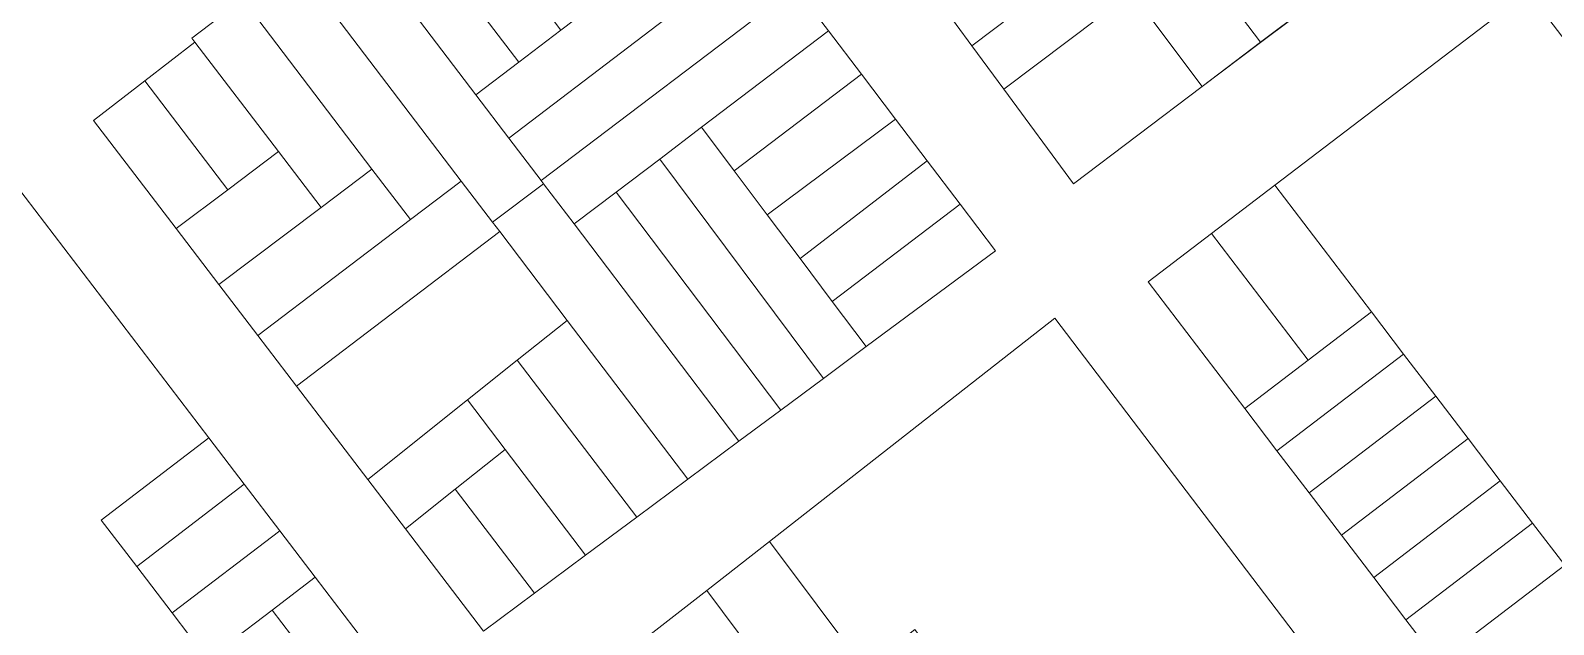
# Model space of a CAD drawing. Header units: metres. Extents: x 3873 to 16340, y -5213 to 3289.
# Drawn here: x 4067.2 to 4354, y 1827.7 to 1939.5 of the extents above; entities that cross this region are included whole.
import ezdxf

# ---------------------------------------------------------------- set-up
doc = ezdxf.new("R2010")
doc.units = ezdxf.units.M
doc.layers.add('CONTEXTO-MANZANAS', color=8, linetype='Continuous', lineweight=0, plot=False)
doc.layers.add('CONTEXTO-PARCELAS', color=9, linetype='Continuous', lineweight=0, plot=False)

msp = doc.modelspace()

# ---------------------------------------------------------------- linework, layer by layer
at = {"layer": 'CONTEXTO-MANZANAS'}
for points in [[(4314.07, 1844.48), (4308, 1852.43), (4301.93, 1860.38), (4295.87, 1868.33), (4277.67, 1892.18), (4289.6, 1901.28), (4301.52, 1910.38), (4349.22, 1946.78), (4357.17, 1952.84)], [(4211.25, 1947.6), (4217.47, 1939.41), (4223.66, 1931.26), (4230.1, 1922.82), (4236.07, 1914.94), (4242.29, 1906.79), (4248.91, 1898.04), (4224.57, 1879.98), (4216.54, 1874.01), (4208.5, 1868.04), (4200.6, 1862.16), (4190.97, 1855.04), (4181.35, 1847.88), (4171.69, 1840.73), (4162.07, 1833.57), (4152.47, 1826.44), (4137.79, 1845.66), (4130.69, 1854.94), (4117.25, 1872.54), (4109.97, 1882.1), (4102.63, 1891.69), (4094.6, 1902.19), (4079.07, 1922.54), (4088.72, 1930.01), (4098.13, 1937.32), (4097.57, 1938.04), (4104.32, 1943.19)], [(4310.28, 1945.82), (4298.85, 1937.25), (4287.85, 1928.94), (4263.6, 1910.63)], [(4263.6, 1910.63), (4250.49, 1928.46), (4244.47, 1936.63), (4238.57, 1944.66)], [(4064.36, 1910.5), (4100.78, 1862.81), (4107.45, 1854.07), (4114.13, 1845.33), (4120.8, 1836.59), (4137.19, 1815.13)], [(4260.1, 1885.32), (4335.66, 1786.04), (4290.28, 1751.23), (4280.78, 1743.91), (4266.5, 1732.94), (4238.72, 1711.63), (4220.63, 1735.82), (4207.72, 1753.07), (4195.13, 1769.88), (4186.67, 1781.18), (4182.54, 1786.69), (4164.6, 1810.66), (4182.72, 1824.85), (4194.54, 1834.07), (4206.35, 1843.32), (4260.1, 1885.32)], [(4374.32, 1814.98), (4350.47, 1796.78), (4332.27, 1820.63), (4326.2, 1828.58), (4320.14, 1836.53), (4314.07, 1844.48)]]:
    msp.add_lwpolyline(points, dxfattribs=at)
at = {"layer": 'CONTEXTO-PARCELAS'}
for points in [[(4159.13, 1933.51), (4134.6, 1965.66), (4142.6, 1971.88), (4167.07, 1939.57), (4159.13, 1933.51)], [(4159.13, 1933.51), (4134.6, 1965.66), (4142.6, 1971.88), (4167.07, 1939.57), (4159.13, 1933.51)], [(4279.35, 1962.98), (4290.47, 1971.38), (4310.28, 1945.82), (4307.53, 1943.79), (4298.85, 1937.26), (4279.35, 1962.98)], [(4279.35, 1962.98), (4290.47, 1971.38), (4310.28, 1945.82), (4307.53, 1943.79), (4298.85, 1937.26), (4279.35, 1962.98)], [(4279.35, 1962.98), (4290.47, 1971.38), (4310.28, 1945.82), (4307.53, 1943.79), (4298.85, 1937.26), (4279.35, 1962.98)], [(4126.63, 1959.48), (4134.6, 1965.66), (4159.13, 1933.51), (4151.07, 1927.35), (4126.63, 1959.48)], [(4126.63, 1959.48), (4134.6, 1965.66), (4159.13, 1933.51), (4151.07, 1927.35), (4126.63, 1959.48)], [(4167.07, 1939.57), (4175.04, 1945.63), (4198.91, 1963.85), (4205.1, 1955.69), (4157.29, 1919.19), (4151.07, 1927.35), (4159.13, 1933.51), (4167.07, 1939.57)], [(4167.07, 1939.57), (4175.04, 1945.63), (4198.91, 1963.85), (4205.1, 1955.69), (4157.29, 1919.19), (4151.07, 1927.35), (4159.13, 1933.51), (4167.07, 1939.57)], [(4238.57, 1944.66), (4262.47, 1962.73), (4268.47, 1954.76), (4244.47, 1936.63), (4238.57, 1944.66)], [(4238.57, 1944.66), (4262.47, 1962.73), (4268.47, 1954.76), (4244.47, 1936.63), (4238.57, 1944.66)], [(4238.57, 1944.66), (4262.47, 1962.73), (4268.47, 1954.76), (4244.47, 1936.63), (4238.57, 1944.66)], [(4268.47, 1954.76), (4279.35, 1962.98), (4298.85, 1937.26), (4287.85, 1928.94), (4274.57, 1946.64), (4268.47, 1954.76)], [(4268.47, 1954.76), (4279.35, 1962.98), (4298.85, 1937.26), (4287.85, 1928.94), (4274.57, 1946.64), (4268.47, 1954.76)], [(4268.47, 1954.76), (4279.35, 1962.98), (4298.85, 1937.26), (4287.85, 1928.94), (4274.57, 1946.64), (4268.47, 1954.76)], [(4148.32, 1911.1), (4117.07, 1952.19), (4126.63, 1959.48), (4151.07, 1927.35), (4157.29, 1919.19), (4163.35, 1911.23), (4163.82, 1910.63), (4154.19, 1903.38), (4148.32, 1911.1)], [(4148.32, 1911.1), (4117.07, 1952.19), (4126.63, 1959.48), (4151.07, 1927.35), (4157.29, 1919.19), (4163.35, 1911.23), (4163.82, 1910.63), (4154.19, 1903.38), (4148.32, 1911.1)], [(4157.29, 1919.19), (4205.1, 1955.69), (4211.25, 1947.6), (4163.35, 1911.23), (4157.29, 1919.19)], [(4157.29, 1919.19), (4205.1, 1955.69), (4211.25, 1947.6), (4163.35, 1911.23), (4157.29, 1919.19)], [(4244.47, 1936.63), (4268.47, 1954.76), (4274.57, 1946.64), (4250.49, 1928.46), (4244.47, 1936.63)], [(4244.47, 1936.63), (4268.47, 1954.76), (4274.57, 1946.64), (4250.49, 1928.46), (4244.47, 1936.63)], [(4244.47, 1936.63), (4268.47, 1954.76), (4274.57, 1946.64), (4250.49, 1928.46), (4244.47, 1936.63)], [(4131.47, 1913.41), (4107.63, 1944.73), (4117.07, 1952.19), (4148.32, 1911.1), (4138.75, 1903.88), (4131.47, 1913.41)], [(4131.47, 1913.41), (4107.63, 1944.73), (4117.07, 1952.19), (4148.32, 1911.1), (4138.75, 1903.88), (4131.47, 1913.41)], [(4121.91, 1906.19), (4113.88, 1916.73), (4098.13, 1937.32), (4097.57, 1938.04), (4104.32, 1943.19), (4105.63, 1944.66), (4107.29, 1945.16), (4107.63, 1944.73), (4131.47, 1913.41), (4121.91, 1906.19)], [(4121.91, 1906.19), (4113.88, 1916.73), (4098.13, 1937.32), (4097.57, 1938.04), (4104.32, 1943.19), (4105.63, 1944.66), (4107.29, 1945.16), (4107.63, 1944.73), (4131.47, 1913.41), (4121.91, 1906.19)], [(4169.57, 1903.07), (4163.82, 1910.63), (4163.35, 1911.23), (4211.25, 1947.6), (4217.47, 1939.41), (4193.57, 1921.29), (4185.69, 1915.29), (4177.47, 1909.07), (4169.57, 1903.07)], [(4169.57, 1903.07), (4163.82, 1910.63), (4163.35, 1911.23), (4211.25, 1947.6), (4217.47, 1939.41), (4193.57, 1921.29), (4185.69, 1915.29), (4177.47, 1909.07), (4169.57, 1903.07)], [(4274.57, 1946.64), (4287.85, 1928.94), (4263.6, 1910.63), (4250.49, 1928.46), (4274.57, 1946.64)], [(4274.57, 1946.64), (4287.85, 1928.94), (4263.6, 1910.63), (4250.49, 1928.46), (4274.57, 1946.64)], [(4274.57, 1946.64), (4287.85, 1928.94), (4263.6, 1910.63), (4250.49, 1928.46), (4274.57, 1946.64)], [(4367.42, 1922.93), (4373.49, 1914.98), (4379.55, 1907.03), (4385.62, 1899.08), (4391.69, 1891.13), (4397.75, 1883.18), (4403.81, 1875.23), (4394.27, 1867.95), (4384.73, 1860.67), (4402.93, 1836.82), (4393.39, 1829.54), (4375.19, 1853.39), (4365.65, 1846.11), (4356.11, 1838.83), (4350.05, 1846.78), (4343.99, 1854.73), (4337.92, 1862.68), (4331.85, 1870.63), (4325.78, 1878.58), (4319.72, 1886.53), (4301.52, 1910.38), (4349.22, 1946.78), (4367.42, 1922.93)], [(4367.42, 1922.93), (4373.49, 1914.98), (4379.55, 1907.03), (4385.62, 1899.08), (4391.69, 1891.13), (4397.75, 1883.18), (4403.81, 1875.23), (4394.27, 1867.95), (4384.73, 1860.67), (4402.93, 1836.82), (4393.39, 1829.54), (4375.19, 1853.39), (4365.65, 1846.11), (4356.11, 1838.83), (4350.05, 1846.78), (4343.99, 1854.73), (4337.92, 1862.68), (4331.85, 1870.63), (4325.78, 1878.58), (4319.72, 1886.53), (4301.52, 1910.38), (4349.22, 1946.78), (4367.42, 1922.93)], [(4193.57, 1921.29), (4217.47, 1939.41), (4223.66, 1931.26), (4199.72, 1913.1), (4193.57, 1921.29)], [(4193.57, 1921.29), (4217.47, 1939.41), (4223.66, 1931.26), (4199.72, 1913.1), (4193.57, 1921.29)], [(4088.72, 1930.01), (4098.13, 1937.32), (4113.88, 1916.73), (4104.32, 1909.51), (4088.72, 1930.01)], [(4088.72, 1930.01), (4098.13, 1937.32), (4113.88, 1916.73), (4104.32, 1909.51), (4088.72, 1930.01)], [(4205.94, 1904.79), (4199.72, 1913.1), (4223.66, 1931.26), (4230.1, 1922.82), (4205.94, 1904.79)], [(4205.94, 1904.79), (4199.72, 1913.1), (4223.66, 1931.26), (4230.1, 1922.82), (4205.94, 1904.79)], [(4079.07, 1922.54), (4088.72, 1930.01), (4104.32, 1909.51), (4094.6, 1902.19), (4079.07, 1922.54)], [(4079.07, 1922.54), (4088.72, 1930.01), (4104.32, 1909.51), (4094.6, 1902.19), (4079.07, 1922.54)], [(4205.94, 1904.79), (4230.1, 1922.82), (4236.07, 1914.94), (4212.13, 1896.54), (4205.94, 1904.79)], [(4205.94, 1904.79), (4230.1, 1922.82), (4236.07, 1914.94), (4212.13, 1896.54), (4205.94, 1904.79)], [(4185.69, 1915.29), (4193.57, 1921.29), (4199.72, 1913.1), (4205.94, 1904.79), (4212.13, 1896.54), (4218.16, 1888.48), (4224.57, 1879.98), (4216.54, 1874.01), (4185.69, 1915.29)], [(4185.69, 1915.29), (4193.57, 1921.29), (4199.72, 1913.1), (4205.94, 1904.79), (4212.13, 1896.54), (4218.16, 1888.48), (4224.57, 1879.98), (4216.54, 1874.01), (4185.69, 1915.29)], [(4094.6, 1902.19), (4104.32, 1909.51), (4113.88, 1916.73), (4121.91, 1906.19), (4102.63, 1891.69), (4094.6, 1902.19)], [(4094.6, 1902.19), (4104.32, 1909.51), (4113.88, 1916.73), (4121.91, 1906.19), (4102.63, 1891.69), (4094.6, 1902.19)], [(4102.63, 1891.69), (4121.91, 1906.19), (4131.47, 1913.41), (4138.75, 1903.88), (4109.97, 1882.1), (4102.63, 1891.69)], [(4102.63, 1891.69), (4121.91, 1906.19), (4131.47, 1913.41), (4138.75, 1903.88), (4109.97, 1882.1), (4102.63, 1891.69)], [(4208.5, 1868.04), (4177.47, 1909.07), (4185.69, 1915.29), (4216.54, 1874.01), (4208.5, 1868.04)], [(4208.5, 1868.04), (4177.47, 1909.07), (4185.69, 1915.29), (4216.54, 1874.01), (4208.5, 1868.04)], [(4218.16, 1888.48), (4212.13, 1896.54), (4236.07, 1914.94), (4242.29, 1906.79), (4218.16, 1888.48)], [(4218.16, 1888.48), (4212.13, 1896.54), (4236.07, 1914.94), (4242.29, 1906.79), (4218.16, 1888.48)], [(4064.36, 1910.5), (4100.78, 1862.81), (4080.51, 1847.34), (4087.19, 1838.59), (4093.86, 1829.85), (4100.54, 1821.11)], [(4064.36, 1910.5), (4100.78, 1862.81), (4080.51, 1847.34), (4087.19, 1838.59), (4093.86, 1829.85), (4100.54, 1821.11)], [(4138.75, 1903.88), (4148.32, 1911.1), (4154.19, 1903.38), (4155.57, 1901.63), (4117.25, 1872.54), (4109.97, 1882.1), (4138.75, 1903.88)], [(4138.75, 1903.88), (4148.32, 1911.1), (4154.19, 1903.38), (4155.57, 1901.63), (4117.25, 1872.54), (4109.97, 1882.1), (4138.75, 1903.88)], [(4163.82, 1910.63), (4169.57, 1903.07), (4200.6, 1862.16), (4190.97, 1855.04), (4168.25, 1884.91), (4155.57, 1901.63), (4154.19, 1903.38), (4163.82, 1910.63)], [(4163.82, 1910.63), (4169.57, 1903.07), (4200.6, 1862.16), (4190.97, 1855.04), (4168.25, 1884.91), (4155.57, 1901.63), (4154.19, 1903.38), (4163.82, 1910.63)], [(4301.52, 1910.38), (4319.72, 1886.53), (4307.79, 1877.43), (4289.6, 1901.28), (4301.52, 1910.38)], [(4301.52, 1910.38), (4319.72, 1886.53), (4307.79, 1877.43), (4289.6, 1901.28), (4301.52, 1910.38)], [(4169.57, 1903.07), (4177.47, 1909.07), (4208.5, 1868.04), (4200.6, 1862.16), (4169.57, 1903.07)], [(4169.57, 1903.07), (4177.47, 1909.07), (4208.5, 1868.04), (4200.6, 1862.16), (4169.57, 1903.07)], [(4218.16, 1888.48), (4242.29, 1906.79), (4248.91, 1898.04), (4224.57, 1879.98), (4218.16, 1888.48)], [(4218.16, 1888.48), (4242.29, 1906.79), (4248.91, 1898.04), (4224.57, 1879.98), (4218.16, 1888.48)], [(4168.25, 1884.91), (4158.85, 1877.44), (4149.47, 1869.94), (4130.69, 1854.94), (4117.25, 1872.54), (4155.57, 1901.63), (4168.25, 1884.91)], [(4168.25, 1884.91), (4158.85, 1877.44), (4149.47, 1869.94), (4130.69, 1854.94), (4117.25, 1872.54), (4155.57, 1901.63), (4168.25, 1884.91)], [(4289.6, 1901.28), (4307.79, 1877.43), (4295.87, 1868.33), (4277.67, 1892.18), (4289.6, 1901.28)], [(4289.6, 1901.28), (4307.79, 1877.43), (4295.87, 1868.33), (4277.67, 1892.18), (4289.6, 1901.28)], [(4158.85, 1877.44), (4168.25, 1884.91), (4190.97, 1855.04), (4181.35, 1847.88), (4158.85, 1877.44)], [(4158.85, 1877.44), (4168.25, 1884.91), (4190.97, 1855.04), (4181.35, 1847.88), (4158.85, 1877.44)], [(4224.29, 1819.35), (4206.35, 1843.32), (4260.1, 1885.32), (4335.66, 1786.04), (4290.28, 1751.23), (4233.75, 1826.76), (4224.29, 1819.35)], [(4224.29, 1819.35), (4206.35, 1843.32), (4260.1, 1885.32), (4335.66, 1786.04), (4290.28, 1751.23), (4233.75, 1826.76), (4224.29, 1819.35)], [(4325.78, 1878.58), (4301.93, 1860.38), (4295.87, 1868.33), (4307.79, 1877.43), (4319.72, 1886.53), (4325.78, 1878.58)], [(4325.78, 1878.58), (4301.93, 1860.38), (4295.87, 1868.33), (4307.79, 1877.43), (4319.72, 1886.53), (4325.78, 1878.58)], [(4156.57, 1860.63), (4149.47, 1869.94), (4158.85, 1877.44), (4181.35, 1847.88), (4171.69, 1840.73), (4156.57, 1860.63)], [(4156.57, 1860.63), (4149.47, 1869.94), (4158.85, 1877.44), (4181.35, 1847.88), (4171.69, 1840.73), (4156.57, 1860.63)], [(4331.85, 1870.63), (4308, 1852.43), (4301.93, 1860.38), (4325.78, 1878.58), (4331.85, 1870.63)], [(4331.85, 1870.63), (4308, 1852.43), (4301.93, 1860.38), (4325.78, 1878.58), (4331.85, 1870.63)], [(4331.85, 1870.63), (4337.92, 1862.68), (4314.07, 1844.48), (4308, 1852.43), (4331.85, 1870.63)], [(4331.85, 1870.63), (4337.92, 1862.68), (4314.07, 1844.48), (4308, 1852.43), (4331.85, 1870.63)], [(4130.69, 1854.94), (4149.47, 1869.94), (4156.57, 1860.63), (4147.19, 1853.16), (4137.79, 1845.66), (4130.69, 1854.94)], [(4130.69, 1854.94), (4149.47, 1869.94), (4156.57, 1860.63), (4147.19, 1853.16), (4137.79, 1845.66), (4130.69, 1854.94)], [(4107.45, 1854.07), (4087.19, 1838.59), (4080.51, 1847.34), (4100.78, 1862.81), (4107.45, 1854.07)], [(4107.45, 1854.07), (4087.19, 1838.59), (4080.51, 1847.34), (4100.78, 1862.81), (4107.45, 1854.07)], [(4314.07, 1844.48), (4337.92, 1862.68), (4343.99, 1854.73), (4320.14, 1836.53), (4314.07, 1844.48)], [(4314.07, 1844.48), (4337.92, 1862.68), (4343.99, 1854.73), (4320.14, 1836.53), (4314.07, 1844.48)], [(4147.19, 1853.16), (4156.57, 1860.63), (4171.69, 1840.73), (4162.07, 1833.57), (4147.19, 1853.16)], [(4147.19, 1853.16), (4156.57, 1860.63), (4171.69, 1840.73), (4162.07, 1833.57), (4147.19, 1853.16)], [(4114.13, 1845.33), (4093.86, 1829.85), (4087.19, 1838.59), (4107.45, 1854.07), (4114.13, 1845.33)], [(4114.13, 1845.33), (4093.86, 1829.85), (4087.19, 1838.59), (4107.45, 1854.07), (4114.13, 1845.33)], [(4137.79, 1845.66), (4147.19, 1853.16), (4162.07, 1833.57), (4152.47, 1826.44), (4137.79, 1845.66)], [(4137.79, 1845.66), (4147.19, 1853.16), (4162.07, 1833.57), (4152.47, 1826.44), (4137.79, 1845.66)], [(4320.14, 1836.53), (4343.99, 1854.73), (4350.05, 1846.78), (4326.2, 1828.58), (4320.14, 1836.53)], [(4320.14, 1836.53), (4343.99, 1854.73), (4350.05, 1846.78), (4326.2, 1828.58), (4320.14, 1836.53)], [(4114.13, 1845.33), (4120.8, 1836.59), (4112.7, 1830.4), (4104.59, 1824.21), (4100.54, 1821.11), (4093.86, 1829.85), (4114.13, 1845.33)], [(4114.13, 1845.33), (4120.8, 1836.59), (4112.7, 1830.4), (4104.59, 1824.21), (4100.54, 1821.11), (4093.86, 1829.85), (4114.13, 1845.33)], [(4326.2, 1828.58), (4350.05, 1846.78), (4356.11, 1838.83), (4332.27, 1820.63), (4326.2, 1828.58)], [(4326.2, 1828.58), (4350.05, 1846.78), (4356.11, 1838.83), (4332.27, 1820.63), (4326.2, 1828.58)], [(4194.54, 1834.07), (4206.35, 1843.32), (4224.29, 1819.35), (4212.47, 1810.1), (4194.54, 1834.07)], [(4194.54, 1834.07), (4206.35, 1843.32), (4224.29, 1819.35), (4212.47, 1810.1), (4194.54, 1834.07)], [(4356.11, 1838.83), (4374.32, 1814.98), (4350.47, 1796.78), (4332.27, 1820.63), (4356.11, 1838.83)], [(4356.11, 1838.83), (4374.32, 1814.98), (4350.47, 1796.78), (4332.27, 1820.63), (4356.11, 1838.83)], [(4120.8, 1836.59), (4137.19, 1815.13), (4129.09, 1808.94), (4112.7, 1830.4), (4120.8, 1836.59)], [(4120.8, 1836.59), (4137.19, 1815.13), (4129.09, 1808.94), (4112.7, 1830.4), (4120.8, 1836.59)], [(4182.72, 1824.85), (4194.54, 1834.07), (4212.47, 1810.1), (4203.41, 1803.04), (4203.75, 1802.63), (4201.04, 1800.57), (4182.72, 1824.85)], [(4182.72, 1824.85), (4194.54, 1834.07), (4212.47, 1810.1), (4203.41, 1803.04), (4203.75, 1802.63), (4201.04, 1800.57), (4182.72, 1824.85)], [(4112.7, 1830.4), (4129.09, 1808.94), (4120.98, 1802.75), (4104.59, 1824.21), (4112.7, 1830.4)], [(4112.7, 1830.4), (4129.09, 1808.94), (4120.98, 1802.75), (4104.59, 1824.21), (4112.7, 1830.4)]]:
    msp.add_lwpolyline(points, dxfattribs=at)

doc.saveas('drawing.dxf')
